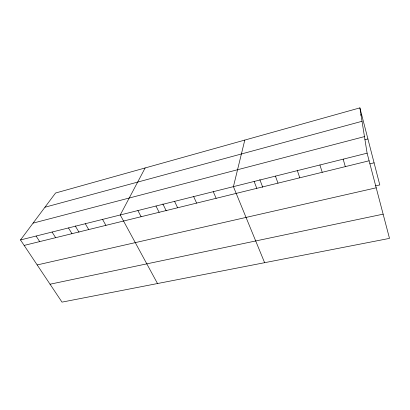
<?xml version="1.0" encoding="UTF-8"?>
<svg xmlns="http://www.w3.org/2000/svg" width="410" height="410" viewBox="0 0 410 410"><rect width="100%" height="100%" fill="white"/><g stroke="black" fill="none" stroke-linecap="round" stroke-linejoin="round"><path stroke-width="0.61" d="M244.796 140.076L233.413 186.642L264.619 262.692M145.145 167.957L120.253 214.973L157.507 283.535M359.888 107.876L367.104 153.176L389.5 238.384L62.007 302.124L20.5 239.947L55.555 193.018L359.888 107.876L379.793 184.925L375.473 185.914M360.416 115.02L361.651 114.682M44.936 207.229L362.025 121.288M33.061 223.132L364.464 136.607M364.905 139.743L367.919 138.964M20.5 239.947L367.104 153.176M24.149 245.411L369.102 160.792M369.815 163.857L374.084 162.821M37.187 264.942L376.206 187.811M50.046 284.212L383.13 214.158M36.095 236.042L39.693 241.598M52.085 232.039L55.632 237.687M68.48 227.934L71.965 233.679M75.23 225.905L79.002 232.203M85.29 223.727L88.719 229.569M102.546 219.406L105.903 225.356M137.888 210.555L141.107 216.721M155.99 206.025L159.131 212.298M162.857 203.944L166.24 210.817M174.573 201.371L177.632 207.762M193.658 196.595L196.626 203.099M213.267 191.685L216.137 198.317M254.128 181.456L256.793 188.344M259.827 179.606L262.759 187.314M275.438 176.126L277.985 183.142M297.358 170.637L299.782 177.796M319.923 164.984L322.219 172.292M343.165 159.167L345.312 166.629"/></g></svg>
